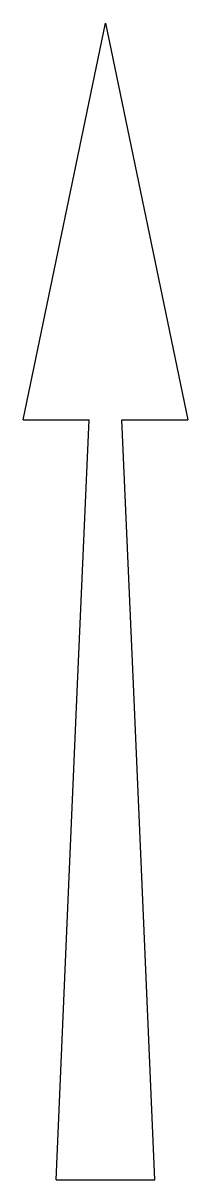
# Model space of a CAD drawing. Header units: metres. Extents: x -0.1 to 0.4, y 0 to 3.5.
import ezdxf

# ---------------------------------------------------------------- set-up
doc = ezdxf.new("R2010")
doc.units = ezdxf.units.M

msp = doc.modelspace()

# ---------------------------------------------------------------- linework, layer by layer
at = {"color": 7, "linetype": 'Continuous'}
for p, q in [((-0.1, 2.3), (0.15, 3.5)), ((0.15, 3.5), (0.4, 2.3)), ((-0.1, 2.3), (0.1, 2.3)), ((0.0652, 1.5), (0.1, 2.3)), ((0.2348, 1.5), (0.2, 2.3)), ((0.2, 2.3), (0.4, 2.3)), ((0.0348, 0.8), (0.0652, 1.5)), ((0.2652, 0.8), (0.2348, 1.5)), ((0, 0), (0.0348, 0.8)), ((0.3, 0), (0.2652, 0.8)), ((0, 0), (0.3, 0))]:
    msp.add_line(p, q, dxfattribs=at)

doc.saveas('drawing.dxf')
